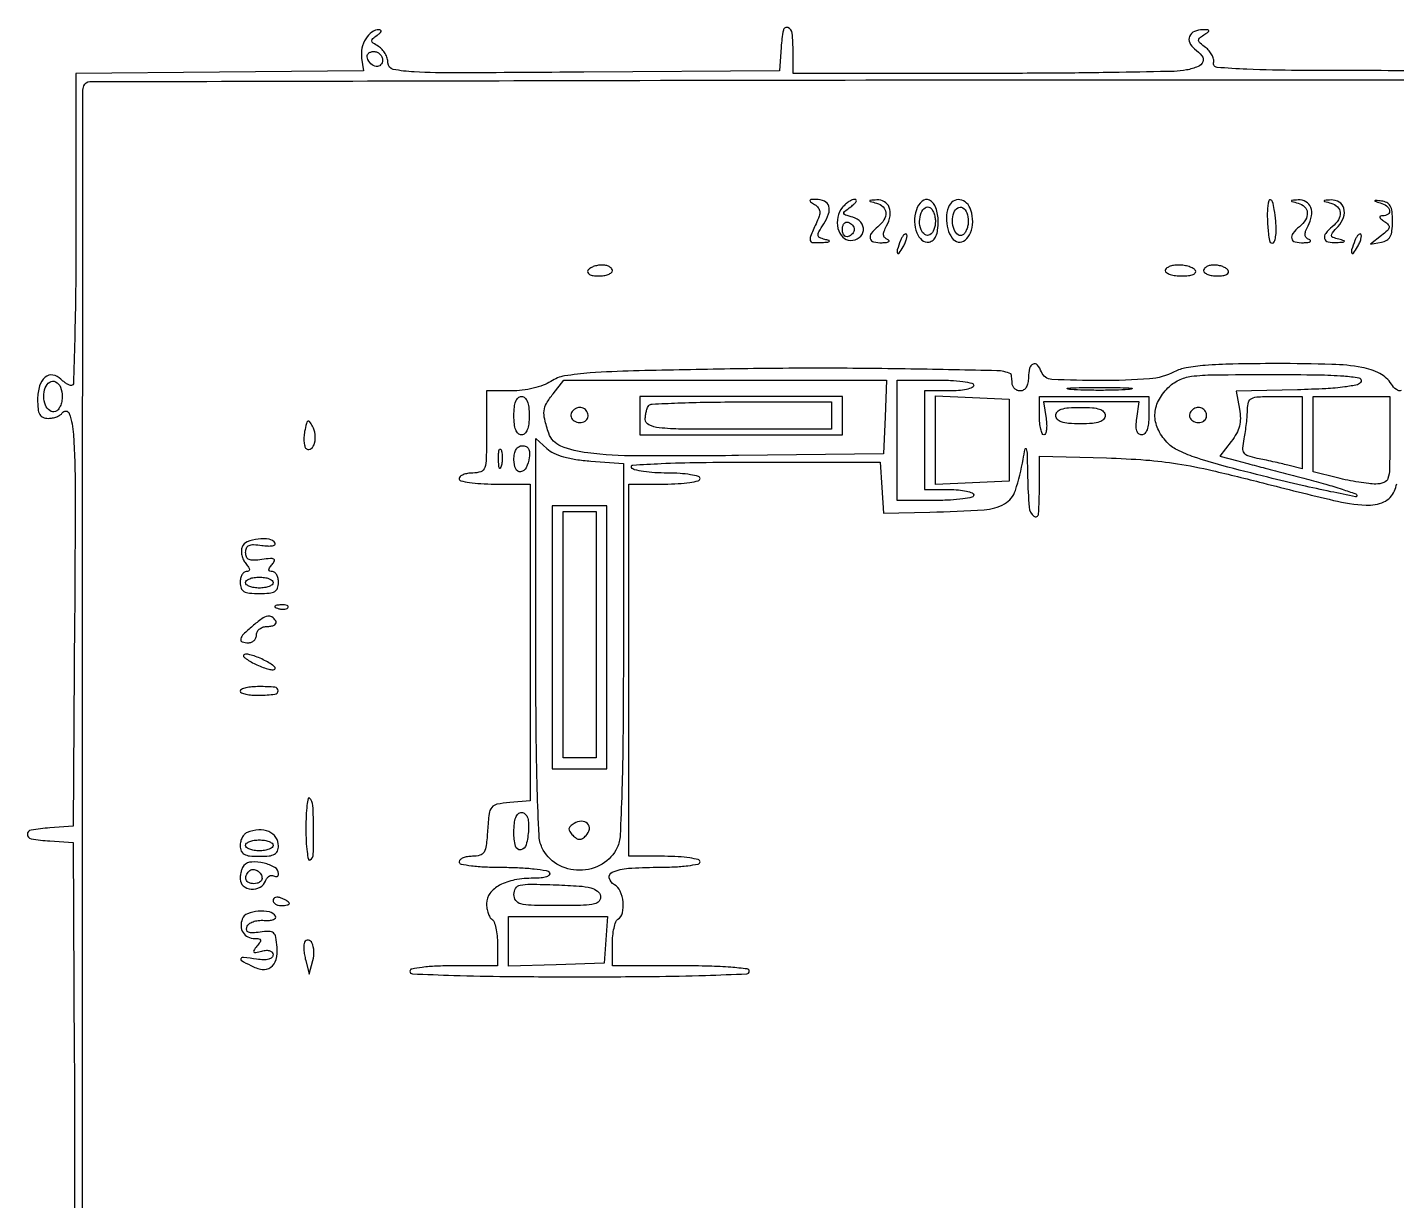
# Model space of a CAD drawing. Extents: x 0 to 905, y 0 to 640.
# Drawn here: x 12.1 to 262.3, y 413.1 to 627.4 of the extents above; entities that cross this region are included whole.
import ezdxf

# ---------------------------------------------------------------- set-up
doc = ezdxf.new("R2010")
doc.units = 0

msp = doc.modelspace()

# ---------------------------------------------------------------- linework, layer by layer
for points in [[(264.5, 619.5, -0.001133), (244.230502, 619.545917, -0.009104), (234.908559, 619.757925, -0.011244), (229.451535, 620.104554, -0.452816), (228.820598, 620.961793, 0.116339), (228.810258, 621.618785, 0.061238), (228.51365, 622.384194, 0.0559), (227.996031, 623.134814, 0.056068), (227.325469, 623.751279, -0.021248), (226.3521, 624.528571, -0.180502), (226.08972, 625.011968, -0.250446), (226.25216, 625.456054, -0.041419), (227.004871, 626.024172, 0.010308), (227.84078, 626.577064, 0.30031), (227.931858, 626.803558, 0.340633), (227.758371, 626.953594, 0.011843), (226.809017, 626.984687, 0.108802), (225.30638, 626.668029, 0.189825), (224.43168, 625.768063, 0.209303), (224.451393, 624.585992, 0.128221), (225.347225, 623.488054, -0.06661), (226.681712, 622.208477, -0.265349), (226.849843, 621.129862, -0.210148), (225.980465, 620.248193, -0.045219), (223.875, 619.625, -0.044013), (221.597047, 619.374733, -0.001198), (211.570312, 619.183594, -0.002474), (199.773078, 619.045353, -0.001693), (186.375, 619), (152, 619), (152, 622.940983, 0.024929), (151.830151, 626.345513, 0.284395), (151.047176, 627.367266, 0.465814), (150.221433, 626.906385, 0.029451), (149.808612, 623.772793), (149.5, 619.5), (113.75, 619.237369, -0.000788), (90.534693, 619.103408, -0.012931), (82.769668, 619.271667, -0.038397), (78.973381, 619.745923, -0.356484), (78, 620.937678, 0.077768), (77.87054, 621.764988, 0.054667), (77.485938, 622.626978, 0.054288), (76.919458, 623.392017, 0.07323), (76.25, 623.932014, -0.022643), (75.305282, 624.548055, -0.20933), (75.062048, 624.958494, -0.249244), (75.219902, 625.370039, -0.031667), (76, 625.966391, 0.032694), (76.505811, 626.35471, 0.125668), (76.728156, 626.679246, 0.337419), (76.663085, 626.889448, 0.152712), (76.372445, 626.984687, 0.165479), (75.075469, 626.56292, 0.094087), (73.950069, 625.332336, 0.0834), (73.250547, 623.614687, 0.090058), (73.17704, 621.809626), (73.5, 619.5), (47.25, 619.233397), (21, 618.966793), (21, 590.483397, -0.002632), (20.942508, 579.561493, -0.004388), (20.765, 570.366998, -0.000774), (20.526408, 562.316387, -0.405111), (20.2, 562, -0.099097), (19.814929, 562.077076, -0.03377), (19.302245, 562.332755, -0.03202), (18.759713, 562.699276, -0.03182), (18.267217, 563.132783, 0.155848), (16.781477, 563.899094, 0.220462), (15.367033, 563.5122, 0.147658), (14.343366, 561.938161, 0.070974), (14, 559.531385, 0.022349), (14.081544, 557.707917, 0.103665), (14.387409, 556.704845, 0.174445), (14.978005, 556.183902, 0.094631), (15.940983, 556, 0.046881), (16.729296, 556.074077, 0.046318), (17.49335, 556.29375, 0.050262), (18.123976, 556.616444, 0.111412), (18.5, 557, -0.630631), (19.767521, 556.862504, -0.069315), (20.541829, 553.02413, -0.015235), (20.844774, 542.989213, -0.00164), (20.761883, 519.75), (20.5, 481.5), (16.25, 481.192502, 0.021234), (12.807718, 480.795971, 0.368899), (12.127944, 480, 0.368899), (12.807718, 479.204029, 0.021234), (16.25, 478.807498), (20.5, 478.5), (20.696506, 439.038007, -0.001511), (20.747334, 413.082994, -0.018801), (20.366706, 403.242481, -0.056782)], [(263.106585, 561.070275, -0.238426), (262.208051, 561.249795, -0.084287), (261.29969, 562.25, 0.131346), (259.181096, 564.186262, 0.07593), (255.891197, 565.304673, 0.037362), (250.437927, 565.859747, 0.006785), (240.263569, 565.993839, 0.004438), (232.350519, 565.92051, 0.015553), (227.258481, 565.669542, 0.023257), (223.801946, 565.22869, 0.076993), (221.635693, 564.493839, -0.102481), (217.117956, 563.211947, -0.018123), (208.269532, 562.893367, -0.012013), (199.280454, 563.111661, -0.297347), (197.361626, 564.5, 0.083069), (196.63973, 565.725989, 0.329565), (195.840399, 565.918352, 0.237643), (195.197738, 565.160939, 0.059317), (195, 563.5, -0.04716), (194.90137, 562.456621, -0.088208), (194.6, 561.666667, -0.118484), (194.11998, 561.177821, -0.140575), (193.5, 561, -0.099038), (192.927543, 561.114514, -0.097945), (192.440625, 561.440625, -0.097945), (192.114514, 561.927543, -0.099038), (192, 562.5, 0.015572), (191.981834, 563.08313, 0.0228), (191.926562, 563.593501, 0.019588), (191.848087, 563.995816, 0.229923), (191.75, 564.116173, 0.103462), (189.244713, 564.699634, 0.001431), (173.537387, 565.010057, 0.004316), (156.564499, 565.150378, 0.004212), (139.453397, 565, 0.001615), (122.872126, 564.661006, 0.011789), (114.931962, 564.285565, 0.023083), (110.272041, 563.737931, 0.104718), (107.73858, 562.75, -0.055675), (106.363542, 562.052814, -0.029933), (104.543826, 561.493552, -0.028546), (102.525919, 561.123754, -0.031053), (100.535183, 561), (96, 561), (96, 553.5, -0.004982), (95.951694, 548.652131, -0.075599), (95.666667, 547, -0.227967), (94.946822, 546.257674, -0.088353), (93.5, 546, 0.038131), (92.542644, 545.926884, 0.057076), (91.734375, 545.70625, 0.074992), (91.182831, 545.382936, 0.226478), (91, 545, 0.345347), (91.314102, 544.599474, 0.022017), (92.875, 544.288462, 0.024301), (94.963427, 544.070361, 0.013867), (97.5, 544), (104, 544), (104, 515.060365), (104, 486.120731), (100.25, 485.810365, 0.024505), (97.898863, 485.499213, 0.1806), (96.943106, 484.928996, 0.14075), (96.470766, 483.798786, 0.01303), (96.195209, 480.75, -0.012796), (95.945857, 477.976669, -0.102743), (95.544884, 476.766806, -0.194742), (94.802357, 476.188942, -0.069276), (93.445209, 476, 0.039011), (92.508884, 475.926834, 0.058126), (91.71828, 475.70625, 0.076427), (91.179626, 475.382803, 0.222956), (91, 475, 0.358465), (91.340054, 474.586629, 0.017187), (93.235246, 474.281482, 0.020605), (95.768858, 474.06799, 0.010716), (98.940983, 474, -0.011753), (102.028487, 473.927415, -0.017326), (104.73085, 473.70625, -0.012687), (106.912729, 473.395032, -0.215801), (107.5, 473, -0.332999), (107.464442, 472.602986, -0.127145), (106.973238, 472.27719, -0.059853), (105.992426, 472.064914, -0.023399), (104.60607, 472, 0.045601), (101.136901, 471.682946, 0.077336), (98.390543, 470.721823, 0.104948), (96.632572, 469.240696, 0.166907), (96, 467.398502, 0.040186), (96.07392, 466.48027, 0.042916), (96.29375, 465.606374, 0.047064), (96.615815, 464.897171, 0.124864), (97, 464.5, -0.17067), (97.387806, 464.01959, -0.031293), (97.70625, 462.90585, -0.030444), (97.92675, 461.49521, -0.023552), (98, 459.940983), (98, 456), (90, 456, 0.010616), (86.801826, 455.932089, 0.020476), (84.25, 455.71875, 0.01702), (82.340974, 455.413821, 0.358912), (82, 455, 0.402692), (82.452841, 454.528911, 0.001812), (90, 454.258065, 0.005825), (99.623046, 454.059836, 0.002237), (113, 454, 0.002237), (126.376954, 454.059836, 0.005825), (136, 454.258065, 0.001812), (143.547159, 454.528911, 0.402692), (144, 455, 0.380863), (143.60973, 455.438029, 0.008841), (140.625, 455.73, 0.013787), (136.686873, 455.935981, 0.006171), (131.5, 456), (119, 456), (119, 459.940983, -0.023552), (119.07325, 461.49521, -0.030444), (119.29375, 462.90585, -0.031293), (119.612194, 464.01959, -0.17067), (120, 464.5, 0.201297), (120.830802, 465.663891, 0.081092), (120.951869, 467.651895, 0.078463), (120.427205, 469.643298, 0.163015), (119.359602, 470.818633, -0.210502), (118.431796, 472.050197, -0.367769), (118.978326, 473.115191, -0.079878), (121.924465, 473.812514, -0.018251), (127.059017, 474, 0.010716), (130.231142, 474.06799, 0.020605), (132.764754, 474.281482, 0.017187), (134.659946, 474.586629, 0.358465), (135, 475, 0.345347), (134.685898, 475.400526, 0.022017), (133.125, 475.711538, 0.024301), (131.036573, 475.929639, 0.013867), (128.5, 476), (122, 476), (122, 510), (122, 544), (128.5, 544, 0.013867), (131.036573, 544.070361, 0.024301), (133.125, 544.288462, 0.022017), (134.685898, 544.599474, 0.345347), (135, 545, 0.338832), (134.698135, 545.39431, 0.024323), (133.264754, 545.707919, 0.026076), (131.349343, 545.928428, 0.015621), (129.059017, 546, -0.015685), (126.738245, 546.072819, -0.022144), (124.68165, 546.29375, -0.019282), (123.045623, 546.608148, -0.199798), (122.5, 547, -0.566549), (122.743112, 547.470018, -0.004473), (127.885588, 547.745849, -0.008265), (134.859338, 547.941939, -0.002895), (144.886192, 548), (167.890418, 548), (168.195209, 543.340787), (168.5, 538.681574), (177, 538.877235, 0.009734), (186.925982, 539.299167, 0.11368), (190.6204, 540.394945, 0.187687), (192.617617, 542.839565, 0.036064), (194.013969, 548.5, -0.012228), (194.3944, 550.434112, -0.788678), (194.601448, 550.437534, -0.055918), (194.748204, 549.396187, -0.001893), (194.849806, 545.25, 0.01381), (195.115251, 539.762184, 0.209981), (195.990516, 538.120831, 0.603306), (196.831996, 538.495348, 0.016591), (197, 543.557153), (197, 549.114306), (209.25, 548.760879, -0.011415), (216.422956, 548.389911, -0.020946), (222.233494, 547.71058, -0.017657), (228.58655, 546.465157, -0.005867), (237.802641, 544.203726, 0.005141), (250.711792, 541.016223, 0.042875), (256.662862, 540.14056, 0.121315), (259.921475, 540.737072, 0.19553), (261.842757, 542.75, 0.024103), (262.286023, 544.053788, 0.012462)]]:
    msp.add_lwpolyline(points, format="xyb")
for points in [[(77, 621.416667, -0.190724), (76.653027, 620.540134, -0.244413), (75.846361, 620.257027, -0.165501), (74.877068, 620.749304, -0.113253), (74.229167, 621.8125, -0.134046), (74.204183, 622.264262, -0.144529), (74.414714, 622.651172, -0.119977), (74.841384, 622.910766, -0.077096), (75.416667, 623, -0.099038), (76.020927, 622.879125, -0.097945), (76.534896, 622.534896, -0.097945), (76.879125, 622.020927, -0.099038)], [(882.5, 352.5), (882.5, 87.5), (699.76385, 87.24732), (517.027699, 86.99464), (516.76385, 54.74732), (516.5, 22.5), (269.5, 22.5), (22.5, 22.5), (22.243959, 319, -0.00015), (22.179942, 432.778506, -0.000249), (22.20269, 528.770651, -0.000007), (22.267864, 615.689779, -0.090785), (22.463017, 616.751154, -0.310816), (23.53922, 617.495646, -0.00004), (108.995441, 617.701159, -0.000616), (229.087382, 617.832255, -0.000111), (452.719058, 617.751154), (882.5, 617.5)], [(155.943144, 595.056301, -0.079438), (156.613272, 594.465394, -0.155978), (156.874341, 593.812013, -0.101809), (156.757165, 592.931177, -0.023093), (156.193144, 591.52456, 0.00834), (155.184963, 589.210291, 0.175475), (155.150349, 588.470484, 0.315426), (155.611776, 588.113079, 0.024868), (157.25, 588.116001, 0.006263), (158.363508, 588.187404, 0.190182), (158.610348, 588.307385, 0.5475), (158.571845, 588.452496, 0.013289), (157.772191, 588.685052, -0.045986), (156.835005, 589.025395, -0.274856), (156.555888, 589.438608, -0.147998), (156.709043, 590.074781, -0.012482), (157.608386, 591.525075, 0.061503), (158.497663, 593.33272, 0.161911), (158.516628, 594.758364, 0.2128), (157.71042, 595.664549, 0.108783), (156.190983, 595.984687, 0.013038), (155.273892, 595.952458, 0.322733), (155.088478, 595.800807, 0.313991), (155.1712, 595.572498, 0.012647)], [(161.045681, 594.555042, 0.121013), (160.17274, 592.756511, 0.111609), (160.195939, 590.700207, 0.133285), (161.062929, 589.107845, 0.204585), (162.486305, 588.5, 0.159106), (164.090575, 589.023756, 0.211295), (164.848475, 590.337687, 0.205622), (164.394381, 591.811633, 0.15384), (162.939113, 592.726173, -0.011845), (161.55068, 593.124622, -0.272794), (161.284651, 593.418908, -0.280108), (161.416873, 593.788187, -0.012344), (162.543269, 594.655298, 0.025747), (163.180435, 595.173564, 0.079227), (163.52813, 595.604994, 0.257619), (163.53233, 595.868505, 0.277421), (163.313574, 596, 0.101316), (162.818979, 595.89874, 0.040871), (162.206548, 595.575544, 0.038293), (161.583491, 595.107933, 0.039445)], [(167.25, 595.310674, -0.127712), (168.440815, 594.645113, -0.18951), (168.935952, 593.572601, -0.154245), (168.606186, 592.271076, -0.081139), (167.5, 591, 0.05058), (166.29402, 589.773587, 0.236056), (166.091305, 588.833117, 0.281057), (166.717879, 588.223733, 0.064737), (168.25, 588.078947, 0.020826), (169.046771, 588.140195, 0.101414), (169.474222, 588.282085, 0.449778), (169.511694, 588.464298, 0.136937), (169.25799, 588.659618, -0.106826), (168.739525, 589.011858, -0.174768), (168.527665, 589.492515, -0.110348), (168.630625, 590.170562, -0.030233), (169.084993, 591.158811, 0.079766), (169.706283, 592.959721, 0.135225), (169.55474, 594.536529, 0.173437), (168.677213, 595.561424, 0.147117), (167.281385, 595.883999, 0.002269), (166.107901, 595.802233, 0.376975), (166.024595, 595.717293, 0.354061), (166.096789, 595.617417, 0.00218)], [(174.51805, 594.05687, 0.078499), (174.190154, 591.896889, 0.093053), (174.58267, 589.87334, 0.125532), (175.550286, 588.537622, 0.224766), (176.835438, 588.206825, 0.130138), (177.585543, 588.568311, 0.112818), (178.107087, 589.271417, 0.075064), (178.408053, 590.386252, 0.028466), (178.5, 592, 0.081059), (178.098918, 594.457765, 0.195036), (176.920292, 595.832449, 0.310252), (175.559847, 595.661679, 0.135043)], [(180.389534, 594.572726, 0.086593), (180.011636, 592.645757, 0.073302), (180.271682, 590.583642, 0.083416), (181.045751, 588.931849, 0.196959), (182.164562, 588.203345, 0.224177), (183.443847, 588.533852, 0.124109), (184.414255, 589.864918, 0.092901), (184.816178, 591.871064, 0.080118), (184.5, 594, 0.118676), (183.700551, 595.322923, 0.164595), (182.471425, 595.939113, 0.187185), (181.237514, 595.648059, 0.151814)], [(238.927666, 595.75, 0.065381), (238.634838, 593.826379, 0.024403), (238.712317, 591.089773, 0.015984), (239.000776, 588.455427, 0.373651), (239.526426, 587.999402, 0.30565), (239.911704, 588.259519, 0.05602), (240.154621, 589.131258, 0.041717), (240.252566, 590.40983, 0.02204), (240.17139, 592, 0.013534), (239.906329, 594.159249, 0.042784), (239.567671, 595.575423, 0.234377), (239.235877, 595.910358, 0.42835)], [(244.25, 595.310674, -0.127712), (245.440815, 594.645113, -0.18951), (245.935952, 593.572601, -0.154245), (245.606186, 592.271076, -0.081139), (244.5, 591, 0.05058), (243.29402, 589.773587, 0.236056), (243.091305, 588.833117, 0.281057), (243.717879, 588.223733, 0.064737), (245.25, 588.078947, 0.020826), (246.046771, 588.140195, 0.101414), (246.474222, 588.282085, 0.449778), (246.511694, 588.464298, 0.136937), (246.25799, 588.659618, -0.106826), (245.739525, 589.011858, -0.174768), (245.527665, 589.492515, -0.110348), (245.630625, 590.170562, -0.030233), (246.084993, 591.158811, 0.079766), (246.706283, 592.959721, 0.135225), (246.55474, 594.536529, 0.173437), (245.677213, 595.561424, 0.147117), (244.281385, 595.883999, 0.002269), (243.107901, 595.802233, 0.376975), (243.024595, 595.717293, 0.354061), (243.096789, 595.617417, 0.00218)], [(250.25, 595.310674, -0.127712), (251.440815, 594.645113, -0.18951), (251.935952, 593.572601, -0.154245), (251.606186, 592.271076, -0.081139), (250.5, 591, 0.050318), (249.291762, 589.772574, 0.237149), (249.090589, 588.834596, 0.284568), (249.718382, 588.235639, 0.064823), (251.25, 588.116001, 0.004213), (252.487435, 588.190257, 0.222831), (252.689999, 588.302729, 0.518622), (252.64342, 588.438084, 0.007388), (251.674524, 588.703861, -0.026955), (250.615834, 589.039309, -0.297123), (250.365196, 589.38132, -0.188232), (250.525551, 589.869593, -0.011535), (251.545805, 591.050614, 0.09767), (252.540293, 592.706507, 0.151643), (252.614883, 594.358306, 0.191229), (251.76947, 595.508692, 0.15732), (250.281385, 595.883999, 0.002269), (249.107901, 595.802233, 0.376975), (249.024595, 595.717293, 0.354061), (249.096789, 595.617417, 0.00218)], [(259.25, 595.369258, -0.08592), (260.418963, 594.792858, -0.18574), (260.954888, 593.964021, -0.302261), (260.681744, 593.280898, -0.148863), (259.75, 592.984687, 0.068799), (259.293151, 592.915814, 0.40068), (259.182883, 592.723939, 0.165386), (259.374641, 592.423708, 0.021228), (260, 591.965684, -0.050545), (260.732986, 591.359851, -0.247608), (260.883493, 590.862093, -0.159821), (260.572466, 590.304459, -0.019818), (259.5, 589.391152), (257.5, 587.82031), (259.5, 588.175243, 0.090879), (260.468293, 588.536286, 0.138641), (261.080428, 589.184067, 0.093803), (261.40619, 590.257944, 0.026874), (261.5, 592.002047, 0.025191), (261.410828, 593.770818, 0.099669), (261.091179, 594.806261, 0.153695), (260.481704, 595.394518, 0.090301), (259.5, 595.679541, 0.002068), (258.406458, 595.787402, 0.251819), (258.281678, 595.734764, 0.53054), (258.306701, 595.653103, 0.002803)], [(178, 592, -0.084782), (177.738686, 590.469972, -0.175128), (176.981319, 589.543032, -0.286794), (176.093774, 589.560427, -0.157841), (175.385948, 590.436618, -0.094405), (175.107651, 591.982169, -0.091791), (175.412039, 593.538293, -0.141222), (176.130359, 594.469927, -0.305767), (176.992937, 594.504365, -0.108322), (177.379079, 594.130402, -0.050865), (177.704175, 593.511968, -0.047061), (177.92537, 592.766055, -0.048595)], [(184, 592, -0.048595), (183.92537, 591.233945, -0.047061), (183.704175, 590.488032, -0.050865), (183.379079, 589.869598, -0.108322), (182.992937, 589.495635, -0.305767), (182.130359, 589.530073, -0.141222), (181.412039, 590.461707, -0.091791), (181.107651, 592.017831, -0.094405), (181.385948, 593.563382, -0.157841), (182.093774, 594.439573, -0.286794), (182.981319, 594.456968, -0.175128), (183.738686, 593.530028, -0.084782)], [(163.15, 590.5, -0.102038), (163.069583, 590.110048, -0.070382), (162.834219, 589.723802, -0.066918), (162.485911, 589.399741, -0.073624), (162.075, 589.191667, -0.159683), (161.666526, 589.189601, -0.143818), (161.315781, 589.428177, -0.107546), (161.079656, 589.888977, -0.064908), (161, 590.5, -0.064908), (161.079656, 591.111023, -0.107546), (161.315781, 591.571823, -0.143818), (161.666526, 591.810399, -0.159683), (162.075, 591.808333, -0.073624), (162.485911, 591.600259, -0.066918), (162.834219, 591.276198, -0.070382), (163.069583, 590.889952, -0.102038)], [(171.623539, 588.461341, 0.013074), (171.038161, 586.807875, 0.18392), (171.068872, 586.189955, 0.582659), (171.370907, 586.158973, 0.022794), (172.122073, 587.325003, 0.028467), (172.494276, 588.058111, 0.039963), (172.734072, 588.751423, 0.045448), (172.826923, 589.318576, 0.217548), (172.715202, 589.618131, 0.299281), (172.487156, 589.665262, 0.109577), (172.201425, 589.471425, 0.064271), (171.896209, 589.051117, 0.033338)], [(254.623539, 588.461341, 0.013074), (254.038161, 586.807875, 0.18392), (254.068872, 586.189955, 0.582659), (254.370907, 586.158973, 0.022794), (255.122073, 587.325003, 0.028467), (255.494276, 588.058111, 0.039963), (255.734072, 588.751423, 0.045448), (255.826923, 589.318576, 0.217548), (255.715202, 589.618131, 0.299281), (255.487156, 589.665262, 0.109577), (255.201425, 589.471425, 0.064271), (254.896209, 589.051117, 0.033338)], [(114.5, 583, 0.253782), (114.478234, 582.615199, 0.1651), (114.794783, 582.287316, 0.083483), (115.479336, 582.068671, 0.035659), (116.440983, 582, 0.037227), (117.420991, 582.073066, 0.055981), (118.248289, 582.29375, 0.073461), (118.813779, 582.616918, 0.230178), (119, 583, 0.186414), (118.852535, 583.381787, 0.089706), (118.429836, 583.70625, 0.069539), (117.801778, 583.926216, 0.049547), (117.059017, 584, 0.046881), (116.270704, 583.925923, 0.046318), (115.50665, 583.70625, 0.050262), (114.876024, 583.383556, 0.111412)], [(220, 583, 0.257909), (220.212425, 582.615572, 0.061379), (220.898586, 582.29375, 0.048032), (221.887118, 582.072735, 0.031003), (223.059017, 582, 0.027979), (224.243706, 582.066344, 0.069343), (225.083987, 582.281216, 0.145541), (225.490145, 582.608231, 0.297719), (225.5, 583, 0.130646), (225.093337, 583.384508, 0.045439), (224.346475, 583.70625, 0.041396), (223.42066, 583.926158, 0.037634), (222.440983, 584, 0.039081), (221.50628, 583.92683, 0.058208), (220.717039, 583.70625, 0.076538), (220.179376, 583.382793, 0.222681)], [(227, 583, 0.230178), (227.186221, 582.616918, 0.073461), (227.751711, 582.29375, 0.055981), (228.579009, 582.073066, 0.037227), (229.559017, 582, 0.035659), (230.520664, 582.068671, 0.083483), (231.205217, 582.287316, 0.1651), (231.521766, 582.615199, 0.253782), (231.5, 583, 0.111412), (231.123976, 583.383556, 0.050262), (230.49335, 583.70625, 0.046318), (229.729296, 583.925923, 0.046881), (228.940983, 584, 0.049547), (228.198222, 583.926216, 0.069539), (227.570164, 583.70625, 0.089706), (227.147465, 583.381787, 0.186414)], [(18.5, 560, -0.050064), (18.407308, 559.076578, -0.056662), (18.132967, 558.229739, -0.064911), (17.729077, 557.579954, -0.141756), (17.250526, 557.250175, -0.243271), (16.237026, 557.409078, -0.134073), (15.436755, 558.416197, -0.098804), (15.106155, 559.983229, -0.094621), (15.393537, 561.583158, -0.154883), (16.218381, 562.616347, -0.271668), (17.276661, 562.679078, -0.18325), (18.181218, 561.682423, -0.093904)], [(168.79569, 556.25), (168.5, 549.5), (142, 549.201185, -0.00393), (123.430432, 549.137746, -0.028152), (114.477849, 549.682123, -0.066026), (109.590716, 550.924195, -0.219847), (107.371478, 553.272048, -0.019714), (106.622367, 555.828831, -0.088999), (106.516989, 557.374759, -0.105852), (106.964875, 558.72454, -0.033815), (108.163831, 560.481148), (110.14516, 563), (139.61827, 563), (169.09138, 563)], [(185, 562, -0.31052), (184.732972, 561.611488, -0.036969), (183.678125, 561.29375, -0.033738), (182.224757, 561.072283, -0.020945), (180.5, 561), (176, 561), (176, 552), (176, 543), (180.5, 543, -0.020945), (182.224757, 542.927717, -0.033738), (183.678125, 542.70625, -0.036969), (184.732972, 542.388512, -0.31052), (185, 542, -0.350432), (184.676067, 541.594567, -0.020168), (183, 541.285714, -0.022889), (180.756986, 541.069433, -0.01259), (178, 541), (171, 541), (171, 552), (171, 563), (178, 563, -0.01259), (180.756986, 562.930567, -0.022889), (183, 562.714286, -0.020168), (184.676067, 562.405433, -0.350432)], [(255.751853, 562.75, -0.261987), (255.085469, 562.144065, -0.023583), (252.781891, 561.728905, -0.020152), (249.324304, 561.413898, -0.006326), (244.129419, 561.216883), (232.921799, 560.933766), (233.530332, 557.69001, -0.040956), (233.70605, 555.99961, -0.067259), (233.544682, 554.572612, -0.066326), (233.007754, 553.225887, -0.03869), (232.040179, 551.778208), (229.941493, 549.110162), (233.220747, 548.222191, 0.001674), (235.052365, 547.732791, 0.000353), (238.253907, 546.891242, 0.00037), (241.968156, 545.920663, 0.000351), (245.75, 544.93824, -0.006183), (249.296211, 543.972734, -0.010021), (252.282813, 543.05466, -0.004088), (254.771403, 542.212124, -0.319273), (255, 541.89062, -0.473079), (254.751606, 541.686845, -0.001484), (250.226562, 542.602656, -0.005993), (244.981566, 543.746076, -0.003546), (238.75, 545.229642, -0.004556), (230.341576, 547.376, -0.018945), (225.337151, 548.907195, -0.031145), (222.144257, 550.246145, -0.092181), (220.25, 551.665917, -0.079314), (218.630664, 554.108313, -0.112438), (218.10631, 556.65273, -0.112455), (218.735548, 559.172981, -0.079355), (220.454545, 561.545455, -0.08194), (222.444003, 562.971411, -0.082801), (224.77896, 563.676196, -0.029697), (228.777342, 563.950686, -0.002291), (239.537879, 564, -0.003173), (247.917834, 563.946826, -0.016064), (252.586742, 563.737444, -0.022831), (255.364151, 563.395226, -0.459517)], [(213.25, 561.262758, -0.01099), (210.859905, 561.148271, -0.006471), (208, 561.111256, -0.006471), (205.140095, 561.148271, -0.01099), (202.75, 561.262758, -0.067956), (202.109382, 561.396322, -0.813012), (202.126563, 561.522148, -0.014551), (204.235377, 561.608117, -0.002911), (208, 561.630035, -0.002911), (211.764623, 561.608117, -0.014551), (213.873437, 561.522148, -0.813012), (213.890618, 561.396322, -0.067956)], [(103.8, 556.5, -0.026511), (103.71802, 554.95495, -0.068729), (103.45, 553.875, -0.113323), (103.006114, 553.234714, -0.186861), (102.4, 553, -0.186861), (101.793886, 553.234714, -0.113323), (101.35, 553.875, -0.068729), (101.08198, 554.95495, -0.026511), (101, 556.5, -0.026511), (101.08198, 558.04505, -0.068729), (101.35, 559.125, -0.113323), (101.793886, 559.765286, -0.186861), (102.4, 560, -0.186861), (103.006114, 559.765286, -0.113323), (103.45, 559.125, -0.068729), (103.71802, 558.04505, -0.026511)], [(111.542705, 557.069098, 0.221146), (111.444975, 556.246757, 0.174599), (112.002687, 555.53216, 0.137965), (113.013092, 555.232649, 0.142848), (114.016312, 555.510081, 0.189436), (114.503635, 556.160814, 0.165456), (114.45272, 557.014234, 0.147302), (113.873321, 557.730681, 0.150691), (113, 558, 0.08914), (112.620145, 557.931737, 0.053258), (112.208109, 557.726548, 0.051122), (111.828194, 557.425183, 0.061191)], [(159, 556.5), (159, 554), (142, 554, -0.00209), (131.596225, 554.043497, -0.024772), (127.568182, 554.276961, -0.082015), (125.653664, 554.80907, -0.291901), (125, 555.833333, -0.03271), (125.049166, 556.584091, -0.032464), (125.195833, 557.323958, -0.034257), (125.4101, 557.951373, -0.097261), (125.666667, 558.333333, -0.18667), (126.275943, 558.602725, -0.002005), (130.935417, 558.804167, -0.005983), (136.357878, 558.951853, -0.003816), (142.666667, 559), (159, 559)], [(217, 556.5, -0.027369), (216.91797, 555.002531, -0.06331), (216.655228, 553.909478, -0.10023), (216.233348, 553.239761, -0.205018), (215.673193, 553, -0.178073), (215.122179, 553.202668, -0.14566), (214.77774, 553.732303, -0.081358), (214.66262, 554.648726, -0.02709), (214.786692, 556), (215.226999, 559), (206.5, 559), (197.773001, 559), (198.213308, 556, -0.025568), (198.322426, 554.850015, -0.042928), (198.2814, 553.88125, -0.055623), (198.11571, 553.202007, -0.314934), (197.826807, 553, -0.303087), (197.506187, 553.214011, -0.04044), (197.242875, 554.028125, -0.035732), (197.059807, 555.158597, -0.022282), (197, 556.5), (197, 560), (207, 560), (217, 560)], [(209, 556.5, -0.188641), (208.727332, 555.803001, -0.12648), (208, 555.333333, -0.063857), (206.673807, 555.072487, -0.016668), (204.5, 555, -0.016668), (202.326193, 555.072487, -0.063857), (201, 555.333333, -0.12648), (200.272668, 555.803001, -0.188641), (200, 556.5, -0.188641), (200.272668, 557.196999, -0.12648), (201, 557.666667, -0.063857), (202.326193, 557.927513, -0.016668), (204.5, 558, -0.016668), (206.673807, 557.927513, -0.063857), (208, 557.666667, -0.12648), (208.727332, 557.196999, -0.188641)], [(224.542705, 557.069098, 0.221146), (224.444975, 556.246757, 0.174599), (225.002687, 555.53216, 0.137965), (226.013092, 555.232649, 0.142848), (227.016312, 555.510081, 0.189436), (227.503635, 556.160814, 0.165456), (227.45272, 557.014234, 0.147302), (226.873321, 557.730681, 0.150691), (226, 558, 0.08914), (225.620145, 557.931737, 0.053258), (225.208109, 557.726548, 0.051122), (224.828194, 557.425183, 0.061191)], [(245, 553.391592), (245, 546.783184), (242.383337, 547.439925, 0.004186), (241.167347, 547.734319, 0.002238), (239.660093, 548.078793, 0.002227), (238.11824, 548.416715, 0.003476), (236.787183, 548.692563, -0.028619), (235.100975, 549.131428, -0.169384), (234.384508, 549.673184, -0.169307), (234.160186, 550.543148, -0.028587), (234.403846, 552.269231, 0.012695), (234.632233, 553.583887, 0.008941), (234.82488, 555.072055, 0.00903), (234.95806, 556.503159, 0.018686), (235, 557.625, -0.072193), (235.192103, 558.948542, -0.212901), (235.776316, 559.63125, -0.100643), (237.00998, 559.936861, -0.010557), (240, 560), (245, 560)], [(261, 552, -0.004405), (260.953756, 546.751572, -0.07307), (260.670088, 545.032112, -0.231227), (259.936265, 544.265963, -0.088348), (258.44282, 544, -0.029287), (257.158553, 544.075289, -0.010341), (255.331733, 544.328623, -0.010224), (253.331309, 544.690414, -0.011827), (251.44282, 545.118715), (247, 546.23743), (247, 553.118715), (247, 560), (254, 560), (261, 560)], [(62.774536, 553.600896, 0.03322), (62.644864, 552.547369, 0.042663), (62.67338, 551.571818, 0.048529), (62.839164, 550.79961, 0.179068), (63.141172, 550.412751, 0.3293), (63.975855, 550.481902, 0.150297), (64.58389, 551.465793, 0.09152), (64.701032, 553.075384, 0.100416), (64.224108, 554.564024, 0.028848), (63.683923, 555.410725, 0.402802), (63.359485, 555.469558, 0.190703), (63.0897, 555.081467, 0.010427)], [(98.692991, 547.269032, -0.087174), (98.51666, 546.883358, -0.597527), (98.356533, 546.900903, -0.080377), (98.235556, 547.431793, -0.012823), (98.194949, 548.5, -0.014395), (98.212705, 549.580113, -0.052471), (98.315079, 550.257153, -0.333666), (98.47713, 550.386009, -0.31318), (98.655937, 550.269032, -0.06278), (98.814405, 549.671085, -0.030339), (98.872264, 548.880008, -0.029507), (98.832894, 548.036634, -0.037336)], [(103.819551, 548.828328, -0.077969), (103.245613, 546.984177, -0.246964), (102.233119, 546.247168, -0.341983), (101.334996, 546.754328, -0.099758), (101, 548.416667, -0.043744), (101.097716, 549.531429, -0.093042), (101.401892, 550.338523, -0.12769), (101.900993, 550.823287, -0.129929), (102.569551, 551, -0.108654), (103.227121, 550.855398, -0.155126), (103.665008, 550.454992, -0.118091), (103.864321, 549.780163, -0.049589)], [(115.037474, 548.190908), (121, 547.759618), (121, 513.926862, -0.002073), (120.936407, 498.588979, -0.005702), (120.723331, 487.772555, -0.004243), (120.409032, 479.837343, -0.095149), (119.87028, 477.614642, -0.153789), (117.13864, 474.57887, -0.134017), (113, 473.449282, -0.134017), (108.86136, 474.57887, -0.153789), (106.12972, 477.614642, -0.095957), (105.586869, 479.870029, -0.0039), (105.274989, 488.279726, -0.005403), (105.062938, 499.763627, -0.001914), (105, 516.202041), (105, 552.309975), (107.037474, 550.466087, 0.076308), (108.290929, 549.639042, 0.038479), (110.071701, 548.980923, 0.031899), (112.324868, 548.492887, 0.019332)], [(51.35674, 532.487265, 0.08931), (51.22556, 531.798715, 0.056234), (51.309349, 530.982012, 0.054222), (51.581594, 530.168467, 0.065458), (52.010569, 529.487265, -0.02476), (52.526778, 528.798576, -0.130387), (52.680486, 528.356174, -0.302172), (52.536329, 528.09955, -0.118572), (52.122445, 528, 0.173281), (51.694154, 527.846976, 0.093538), (51.329718, 527.4125, 0.073876), (51.08313, 526.76512, 0.054166), (51, 526, 0.087745), (51.177287, 524.997538, 0.177212), (51.6875, 524.392857, 0.10769), (52.67572, 524.082184, 0.022514), (54.5, 524, 0.022514), (56.32428, 524.082184, 0.10769), (57.3125, 524.392857, 0.177212), (57.822713, 524.997538, 0.087745), (58, 526, 0.054166), (57.91687, 526.76512, 0.073876), (57.670282, 527.4125, 0.093538), (57.305846, 527.846976, 0.173281), (56.877555, 528, -0.083781), (56.420471, 528.077131, -0.31431), (56.258773, 528.300125, -0.154811), (56.372759, 528.683692, -0.024175), (56.853309, 529.323249, 0.065594), (57.257455, 529.965408, 0.41117), (57.137414, 530.294799, 0.135521), (56.531012, 530.399969, 0.012013), (54.975754, 530.209749, -0.024886), (53.47295, 530.065087, -0.114326), (52.617546, 530.222035, -0.194604), (52.16222, 530.684824, -0.098534), (52, 531.5, -0.098069), (52.161161, 532.313766, -0.193855), (52.614018, 532.777077, -0.115009), (53.46295, 532.935801, -0.025393), (54.947187, 532.794443, 0.023425), (56.044003, 532.685627, 0.052318), (56.879941, 532.729549, 0.110488), (57.329945, 532.907784, 0.401493), (57.38817, 533.180944, 0.217724), (56.291404, 533.912855, 0.068662), (54.272747, 533.958486, 0.068276), (52.303454, 533.453862, 0.20719)], [(57, 526, -0.226478), (56.817169, 525.617064, -0.074992), (56.265625, 525.29375, -0.057076), (55.457356, 525.073116, -0.038131), (54.5, 525, -0.038131), (53.542644, 525.073116, -0.057076), (52.734375, 525.29375, -0.074992), (52.182831, 525.617064, -0.226478), (52, 526, -0.226478), (52.182831, 526.382936, -0.074992), (52.734375, 526.70625, -0.057076), (53.542644, 526.926884, -0.038131), (54.5, 527, -0.038131), (55.457356, 526.926884, -0.057076), (56.265625, 526.70625, -0.074992), (56.817169, 526.382936, -0.226478)], [(57.8125, 521.316886, 0.051402), (58.359369, 521.160852, 0.05415), (58.916927, 521.123424, 0.060344), (59.402231, 521.202593, 0.126455), (59.729167, 521.395833, 0.296942), (59.77538, 521.614691, 0.208169), (59.592839, 521.799335, 0.077125), (59.112848, 521.910055, 0.028489), (58.416667, 521.921053, 0.018894), (57.670344, 521.862007, 0.168741), (57.37858, 521.720685, 0.470617), (57.395823, 521.538436, 0.054073)], [(53.25, 518.056438, 0.018185), (51.613613, 516.587185, 0.141475), (51.107626, 515.70696, 0.387599), (51.391541, 515.18591, 0.083278), (52.5, 515, 0.099038), (53.072457, 515.114514, 0.097945), (53.559375, 515.440625, 0.097945), (53.885486, 515.927543, 0.099038), (54, 516.5, -0.131786), (54.15615, 517.082146, -0.104647), (54.593169, 517.567874, -0.089375), (55.257557, 517.889896, -0.068368), (56.059017, 518, 0.047867), (56.804599, 518.071541, 0.104212), (57.33165, 518.29375, 0.181468), (57.558599, 518.621877, 0.202618), (57.5, 519, 0.10878), (56.804447, 519.716905, 0.203303), (56.023053, 519.861249, 0.10161), (54.970158, 519.389796, 0.017939)], [(53, 511.5, 0.022838), (54.067241, 510.952975, 0.02121), (55.20625, 510.490678, 0.02174), (56.253917, 510.16697, 0.064138), (57, 510.070871, 0.19144), (57.339259, 510.205708, 0.372052), (57.366849, 510.475726, 0.089585), (56.912715, 510.926387, 0.020891), (56, 511.5, 0.022838), (54.932759, 512.047025, 0.02121), (53.79375, 512.509322, 0.02174), (52.746083, 512.83303, 0.064138), (52, 512.929129, 0.19144), (51.660741, 512.794292, 0.372052), (51.633151, 512.524274, 0.089585), (52.087285, 512.073613, 0.020891)], [(51, 506.174974, 0.308113), (51.21464, 505.859726, 0.041022), (52.02726, 505.614338, 0.035948), (53.156724, 505.455863, 0.02225), (54.497057, 505.424974, 0.021908), (57.350978, 505.611488, 0.382081), (57.923773, 506.24923, 0.389219), (57.352304, 506.874483, 0.021992), (54.5, 507, 0.022233), (53.158594, 506.940323, 0.03566), (52.028125, 506.757649, 0.040315), (51.213791, 506.494925, 0.303355)], [(63, 481.10765, 0.011404), (63.053736, 478.752021, 0.021163), (63.221623, 476.847731, 0.020244), (63.458393, 475.474472, 0.518437), (63.754461, 475.348248, 0.250798), (64.356811, 476.386355, 0.010204), (64.419025, 480.863428, 0.011758), (64.285899, 485.295664, 0.185034), (63.680838, 486.652495, 0.593544), (63.415189, 486.574401, 0.02285), (63.199996, 485.304543, 0.020262), (63.048178, 483.449474, 0.010285)], [(103.663001, 480.831663, -0.049969), (103.249402, 478.118141, -0.299799), (102.243185, 477.204641, -0.39372), (101.289999, 477.850565, -0.056327), (101, 480.416667, -0.025333), (101.081055, 482.015447, -0.068682), (101.348581, 483.116006, -0.115443), (101.795927, 483.762272, -0.185964), (102.413001, 484, -0.170743), (103.017878, 483.78724, -0.130373), (103.437152, 483.218271, -0.078235), (103.65447, 482.244751, -0.028727)], [(52.25, 480.337719, 0.113869), (51.771682, 480.003208, 0.064373), (51.367188, 479.418476, 0.059088), (51.09311, 478.687147, 0.060204), (51, 477.916667, 0.09697), (51.184997, 476.97175, 0.172457), (51.706522, 476.386905, 0.102776), (52.705655, 476.082012, 0.022841), (54.5, 476, 0.022944), (56.285434, 476.081973, 0.101355), (57.287773, 476.385215, 0.170911), (57.812755, 476.964285, 0.099803), (58, 477.893011, 0.148621), (57.524366, 479.457824, 0.145673), (56.255276, 480.508074, 0.117802), (54.378181, 480.825438, 0.079289)], [(112, 482, 0.044456), (111.302215, 481.477831, 0.184043), (111.065372, 481.01786, 0.182588), (111.193742, 480.5145, 0.043652), (111.758359, 479.841641, 0.047626), (112.432016, 479.285401, 0.14551), (112.991325, 479.108675, 0.150044), (113.545495, 479.268517, 0.051726), (114.2, 479.8, 0.155629), (114.789428, 480.941597, 0.242925), (114.460382, 481.973143, 0.20787), (113.353044, 482.409654, 0.130525)], [(57, 478, -0.226478), (56.817169, 477.617064, -0.074992), (56.265625, 477.29375, -0.057076), (55.457356, 477.073116, -0.038131), (54.5, 477, -0.038131), (53.542644, 477.073116, -0.057076), (52.734375, 477.29375, -0.074992), (52.182831, 477.617064, -0.226478), (52, 478, -0.226478), (52.182831, 478.382936, -0.074992), (52.734375, 478.70625, -0.057076), (53.542644, 478.926884, -0.038131), (54.5, 479, -0.038131), (55.457356, 478.926884, -0.057076), (56.265625, 478.70625, -0.074992), (56.817169, 478.382936, -0.226478)], [(51.666667, 474.333333, 0.097261), (51.4101, 473.951373, 0.034257), (51.195833, 473.323958, 0.032464), (51.049166, 472.584091, 0.03271), (51, 471.833333, 0.219304), (51.573899, 470.587808, 0.159903), (53.003281, 470.000039, 0.142772), (54.627122, 470.347202, 0.179424), (55.63617, 471.494256, -0.064087), (55.922037, 472.024563, -0.094924), (56.304103, 472.387051, -0.122111), (56.718783, 472.527613, -0.160704), (57.104785, 472.435239, 0.083039), (57.446827, 472.29549, 0.161693), (57.737031, 472.324148, 0.181975), (57.929977, 472.514663, 0.108353), (58, 472.833994, 0.268782), (57.34879, 473.957886, 0.072133), (55.353327, 474.746753, 0.068482), (53.102383, 474.962845, 0.188267)], [(55, 471.940983, -0.156819), (54.8846, 471.582093, -0.097386), (54.559375, 471.276414, -0.079459), (54.073598, 471.070066, -0.06085), (53.5, 471, -0.103624), (52.575357, 471.193711, -0.202875), (52.067517, 471.730754, -0.1934), (52.086489, 472.491235, -0.094876), (52.63948, 473.306147, -0.191124), (53.316568, 473.598585, -0.139481), (54.119339, 473.396031, -0.123736), (54.764316, 472.769921, -0.139398)], [(116.81248, 468.75, -0.215645), (116.593406, 467.839432, -0.173594), (115.734944, 467.293843, -0.050287), (113.744311, 467.049989, -0.005351), (109.073324, 467, -0.005184), (104.182284, 467.050708, -0.056813), (102.238378, 467.313235, -0.18172), (101.345265, 467.933812, -0.152163), (101, 469.042064, -0.143534), (101.32362, 470.146165, -0.197035), (102.161711, 470.733757, -0.059991), (103.996399, 470.922556, -0.005107), (108.739156, 470.792064, -0.007606), (112.921499, 470.570477, -0.04493), (115.085616, 470.225798, -0.103223), (116.257662, 469.654625, -0.182728)], [(57, 467.968615, 0.152681), (57.115494, 467.599211, 0.098158), (57.440625, 467.284531, 0.08088), (57.926468, 467.07223, 0.062722), (58.5, 467, 0.024748), (59.074824, 467.028469, 0.039339), (59.559375, 467.115447, 0.046727), (59.903916, 467.241071, 0.289661), (60, 467.393011, 0.222225), (59.912889, 467.579329, 0.030693), (59.559375, 467.839659, 0.030395), (59.074558, 468.112506, 0.02136), (58.5, 468.361626, 0.055937), (57.925634, 468.511135, 0.100118), (57.440625, 468.483616, 0.147206), (57.122486, 468.289193, 0.184534)], [(51.380002, 464.547887, 0.100611), (51.157437, 463.218323, 0.13602), (51.521734, 462.061453, 0.1403), (52.417585, 461.281158, 0.109885), (53.681462, 461, -0.039708), (54.433601, 460.940174, -0.295227), (54.687815, 460.711346, -0.218212), (54.622338, 460.320363, -0.024281), (54.065294, 459.578674, 0.020124), (53.483961, 458.817896, 0.363425), (53.50812, 458.534116, 0.253319), (53.834001, 458.435981, 0.01302), (54.942849, 458.695306, -0.045865), (55.789896, 458.835579, -0.099582), (56.441254, 458.753029, -0.150661), (56.845905, 458.461912, -0.163453), (57, 458.003132, -0.20605), (56.789066, 457.513012, -0.125792), (56.229792, 457.201862, -0.072775), (55.297855, 457.096915, -0.028151), (54, 457.213308, 0.006172), (51.635687, 457.530554, 0.242557), (51.15532, 457.352544, 0.476516), (51.207669, 457.004702, 0.010164), (52.927558, 456.03877, 0.087216), (54.997933, 455.358625, 0.190246), (56.597286, 455.737465, 0.182079), (57.552573, 457.127822, 0.079511), (57.741251, 459.393008, 0.023965), (57.512866, 461.2328, 0.170153), (57.081696, 462.006343, 0.189106), (56.288126, 462.297294, 0.030784), (54.622601, 462.157179, -0.021278), (53.242306, 462.014606, -0.111062), (52.492432, 462.136267, -0.254357), (52.187041, 462.505845, -0.133521), (52.231815, 463.117802, -0.146551), (52.614719, 463.643476, -0.07233), (53.344316, 464.047587, -0.060718), (54.306979, 464.283291, -0.047677), (55.382005, 464.308616, 0.032172), (56.364046, 464.301341, 0.072346), (57.092249, 464.449982, 0.150667), (57.451368, 464.720095, 0.303978), (57.463773, 465.058616, 0.207091), (56.33754, 465.843774, 0.071159), (54.310295, 465.962148, 0.071373), (52.337984, 465.508126, 0.212)], [(62.770393, 460.337132, 0.112981), (62.635305, 459.854961, 0.026532), (62.639435, 459.011533, 0.026011), (62.749071, 458.018494, 0.023005), (62.963996, 457), (63.612941, 454.5), (64.273717, 456.982753, 0.074149), (64.464831, 458.68062, 0.096647), (64.111172, 460.200405, 0.262934), (63.450377, 460.687523, 0.307593)]]:
    msp.add_lwpolyline(points, format="xyb", close=True)
for points in [[(124, 556.5), (124, 553), (142.5, 553), (161, 553), (161, 556.5), (161, 560), (142.5, 560), (124, 560)], [(191.5, 552), (191.5, 544.5), (184.75, 544.20431), (178, 543.90862), (178, 552), (178, 560.09138), (184.75, 559.79569), (191.5, 559.5)], [(108, 516), (108, 492), (113, 492), (118, 492), (118, 516), (118, 540), (113, 540), (108, 540)], [(116, 516.5), (116, 494), (113, 494), (110, 494), (110, 516.5), (110, 539), (113, 539), (116, 539)], [(117.807498, 460.75), (117.5, 456.5), (108.75, 456.211067), (100, 455.922134), (100, 460.461067), (100, 465), (109.057498, 465), (118.114996, 465)]]:
    msp.add_lwpolyline(points, close=True)

doc.saveas('drawing.dxf')
